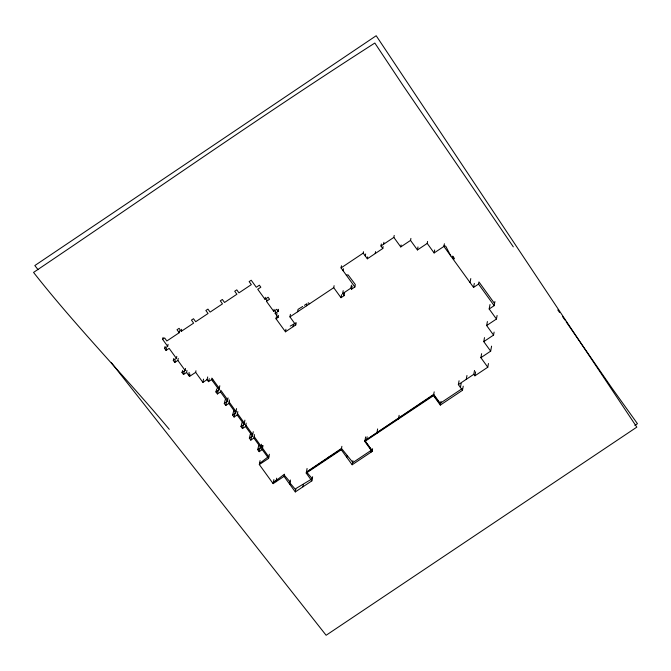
<?xml version="1.0" encoding="UTF-8"?>
<svg xmlns="http://www.w3.org/2000/svg" width="671" height="671" viewBox="0 0 671 671"><rect width="100%" height="100%" fill="white"/><g stroke="black" fill="none" stroke-linecap="round" stroke-linejoin="round"><path stroke-width="1.01" d="M296.163 322.743L295.76 324.923L285.46 331.793L276.016 318.742L278.079 317.375L275.169 313.357L278.264 311.294L278.482 309.297M329.016 457.32L329.075 456.808M421.245 403.229L421.304 402.717M188.752 375.483L189.113 372.397M178.234 358.373L177.857 360.419L174.77 362.483L173.311 360.478L176.406 358.415L169.142 348.375L166.047 350.438L164.596 348.434L167.691 346.37L168.069 344.324M167.691 346.37L162.608 339.341L164.663 337.966L166.844 340.977L179.207 332.732L179.585 330.686M179.207 332.732L177.027 329.721L179.09 328.345L181.271 331.357L181.648 329.31M176.406 358.415L176.783 356.368M186.949 370.417L186.572 372.472L183.485 374.527L182.026 372.522L185.121 370.459L185.498 368.413M186.572 372.472L189.474 376.481L189.918 374.099M189.474 376.481L195.655 372.355L195.957 370.769M195.655 372.355L202.919 382.395L203.531 379.123M207.725 376.943L207.045 379.643L208.496 381.656L211.583 379.593L211.86 378.1L219.308 388.392M212.405 380.725L212.682 379.232M218.209 388.752L218.486 387.259M227.67 399.849L220.784 390.245L220.482 391.889L217.396 393.952L215.936 391.939L219.031 389.885L219.794 385.741M229.474 399.966L228.836 403.43L225.741 405.494L224.29 403.489L227.385 401.426L228.039 397.895M237.819 411.549L237.19 414.972L234.095 417.035L232.644 415.03L235.731 412.967L236.553 408.564M181.271 331.357L193.625 323.112L191.453 320.101L193.508 318.725L195.689 321.736L208.052 313.491L205.871 310.48L207.935 309.105L210.115 312.116L222.478 303.862L220.298 300.851L222.353 299.476L224.533 302.487L236.897 294.242L234.716 291.231L236.779 289.855L238.96 292.866L251.323 284.621L249.142 281.61L251.206 280.235L256.288 287.255L259.375 285.2L260.826 287.205L257.739 289.268L265.003 299.308L265.372 297.32M278.264 311.294L276.804 309.289L273.718 311.352L266.454 301.313L266.823 299.308M246.173 423.099L245.536 426.521L242.449 428.576L240.998 426.571L244.085 424.508L244.89 420.172M273.718 311.352L274.087 309.348M254.527 434.649L253.89 438.062L250.803 440.126L249.352 438.113L252.439 436.049L253.244 431.713M275.169 313.357L275.538 311.352M276.016 318.742L276.385 316.746M276.62 315.362L276.997 313.365M278.079 317.375L278.448 315.37M263.007 445.51L262.244 449.604L259.157 451.667L257.698 449.654L260.793 447.599L261.413 444.236M262.336 445.427L261.698 448.849L268.601 458.385L259.325 464.575L273.131 483.64L284.026 476.368L284.437 474.171L276.276 480.47M259.325 464.575L260.063 460.616M285.46 331.793L285.93 329.26M295.76 324.923L289.947 316.888L290.417 314.355M268.601 458.385L269.365 454.242M293.101 326.693L293.554 324.252M297.589 311.789L298.041 309.348L302.738 306.454M273.131 483.64L273.885 479.572M306.521 305.833L306.924 303.661L304.408 305.339M276.049 481.694L276.695 478.18M289.662 484.152L290.426 480M284.026 476.368L295.29 491.927L295.911 488.547L312.258 478.7L306.454 471.864M289.947 316.888L333.73 287.683L334.099 285.678M351.428 285.15L350.874 288.144L351.604 289.151L354.867 286.978L341.061 267.905L341.464 265.75M302.931 486.827L303.384 484.378M343.124 270.749L343.493 268.744M295.29 491.927L311.856 480.872L306.228 473.097L307.083 468.467M333.73 287.683L340.994 297.714L341.547 294.712M340.994 297.714L344.089 295.651L342.629 293.646L343.191 290.644M344.089 295.651L344.642 292.657M311.856 480.872L312.627 476.729M351.604 289.151L352.158 286.148M354.867 286.978L355.32 284.529L348.064 274.842L346.337 275.194M341.061 267.905L363.212 253.126L363.481 251.692M365.267 255.97L365.645 253.974M363.212 253.126L367.331 258.813L367.683 256.884M375.223 253.546L375.584 251.617M306.228 473.097L341.254 449.721L341.883 446.324M367.331 258.813L382.78 248.505L380.969 245.997L381.338 243.992M382.78 248.505L383.141 246.576M383.544 244.278L383.913 242.273M346.764 457.337L347.066 455.71M380.969 245.997L393.843 237.4L394.212 235.404M341.254 449.721L352.149 464.777L352.921 460.625M352.149 464.777L372.07 451.491L364.806 441.451L365.645 436.938M393.843 237.4L400.746 246.936L401.115 244.94M366.5 440.327L367.154 436.762M400.746 246.936L410.535 240.411L410.904 238.406M372.07 451.491L372.581 448.731M376.8 433.449L377.639 428.937M410.535 240.411L417.429 249.947L417.983 246.945M417.429 249.947L427.217 243.414L427.586 241.417M398.457 418.998L399.136 415.332M427.217 243.414L434.12 252.95L434.674 249.947M434.12 252.95L443.9 246.416L444.395 243.758M364.806 441.451L433.483 395.63L434.187 391.856M433.483 395.63L440.327 405.083L441.023 401.283M470.052 282.558L470.79 278.557M443.9 246.416L473.558 287.406L474.305 283.405M440.327 405.083L462.47 390.304L458.36 384.617L459.073 380.759M473.558 287.406L478.54 284.085L478.943 281.929L494.552 303.51M460.415 387.461L461.153 383.46M462.47 390.304L463.242 386.169M466.253 379.35L466.966 375.492M458.36 384.617L473.81 374.309L474.523 370.451M473.81 374.309L474.9 375.81L475.638 371.809M474.9 375.81L487.775 367.222L480.881 357.685L490.66 351.151L483.766 341.623L493.554 335.089L486.651 325.552L496.439 319.027L489.176 308.987L489.998 304.542M486.651 325.552L487.398 321.552M483.766 341.623L484.504 337.622M480.881 357.685L481.619 353.684M489.176 308.987L494.158 305.666L494.921 301.531M493.554 335.089L494.108 332.086M496.439 319.027L497.094 315.471M490.66 351.151L491.591 346.152M487.775 367.222L488.463 363.523M164.596 348.434L165.108 346.429M166.047 350.438L166.559 348.434M173.311 360.478L173.823 358.473M174.77 362.483L175.274 360.478M182.026 372.522L182.537 370.518M183.485 374.527L184.248 371.524M208.496 381.656L209.26 378.645M215.936 391.939L216.699 388.937M217.396 393.952L218.41 389.943M224.29 403.489L225.305 399.471M225.741 405.494L226.764 401.484M232.644 415.03L233.659 411.021M234.095 417.035L235.37 412.028M240.998 426.571L242.013 422.562M242.449 428.576L243.464 424.567M249.352 438.113L250.367 434.103M250.803 440.126L251.818 436.116M257.698 449.654L258.721 445.645M259.157 451.667L260.172 447.658M162.608 339.341L163.12 337.404M259.526 463.502L268.215 456.792M273.357 482.415L276.343 480.109M306.412 472.082L341.497 448.438L352.627 462.218M433.726 394.347L364.94 440.713L372.204 450.736M634.858 425.422L637.45 423.686L611.767 387.846L566.123 321.753M265.003 299.308L268.09 297.245L269.549 299.249L266.454 301.313M202.919 382.395L207.045 379.643M342.629 293.646L350.874 288.144M306.345 472.443L341.371 449.075M440.721 402.927L462.017 388.719M352.518 462.805L371.566 450.098M372.33 450.048L370.744 451.105L370.988 452.212M290.233 326.098L295.735 323.028M308.207 302.797L309.683 303.728M444.017 245.812L445.754 246.24L450.828 255.986M284.261 475.143L290.065 481.946M289.889 482.919L295.693 489.729M169.277 429.323C124.974 376.238 76.309 326.836 33.55 272.418C147.276 195.907 259.392 116.98 374.829 43.036L403.237 85.779L513.315 246.861M38.062 269.675L34.825 265.557L376.188 35.731L636.813 427.133L326.123 635.269L111.378 362.717M433.709 394.422L440.562 403.791M478.54 284.085L494.158 305.666M440.444 404.428L433.609 394.976L364.923 440.805L372.187 450.837M211.583 379.593L219.031 389.885M220.482 391.889L227.385 401.426M228.836 403.43L235.731 412.967M237.19 414.972L244.085 424.508M245.536 426.521L252.439 436.049M253.89 438.062L260.793 447.599M177.857 360.419L185.121 370.459M557.777 309.91L559.58 312.426M254.166 436.569L261.053 446.207M261.975 447.356L268.861 456.968M237.467 413.479L244.353 423.091M245.812 425.028L252.699 434.632M229.113 401.937L235.999 411.549M562.583 316.62L564.948 320.042M452.791 256.238L452.623 257.152L454.049 259.115L454.217 258.201L452.791 256.238"/></g></svg>
